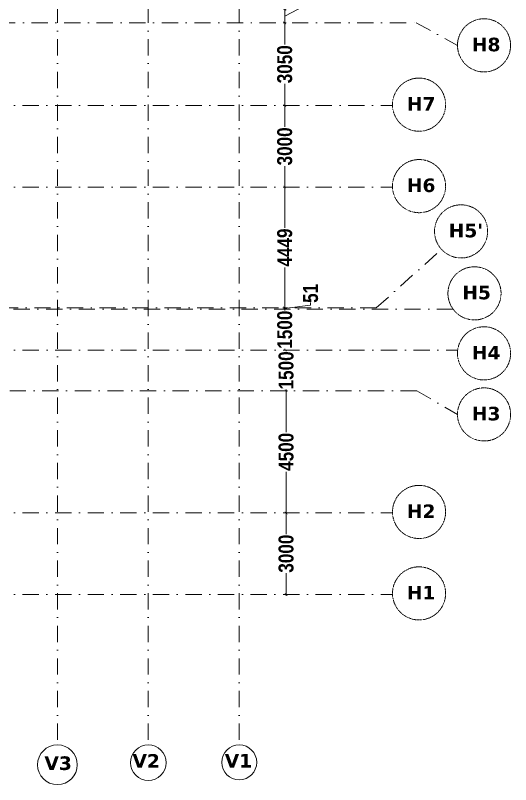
# Model space of a CAD drawing. Header units: millimetres. Extents: x -3092155 to 4513934, y -12317808 to 1850003.
# Drawn here: x -381232 to -362982, y -5585891 to -5557561 of the extents above; entities that cross this region are included whole.
import ezdxf

# ---------------------------------------------------------------- set-up
doc = ezdxf.new("R2010")
doc.units = ezdxf.units.MM
doc.header["$LTSCALE"] = 2
doc.header["$MEASUREMENT"] = 0
doc.header["$PDMODE"] = 34
doc.header["$PDSIZE"] = 500
doc.linetypes.add('DASHDOT', pattern=[1, 0.5, -0.25, 0, -0.25])
for name, color, linetype, lineweight in [('D DIM', 250, 'Continuous', 9), ('GRID', 251, 'DASHDOT', 5), ('ST TEXT', 251, 'DASHDOT', 5)]:
    doc.layers.add(name, color=color, linetype=linetype, lineweight=lineweight)
doc.styles.add('COLOUMNN DIM', font='ARIALNB.TTF', dxfattribs={"height": 550})
doc.styles.add('INNER DIM', font='ARIALNB.TTF', dxfattribs={"height": 250})
doc.styles.add('style2', font='verdana.ttf')
doc.dimstyles.new('external final', dxfattribs={"dimscale": 0, "dimtxt": 250, "dimasz": 100, "dimexe": 50, "dimexo": 50, "dimgap": 50, "dimtad": 0, "dimdec": 0, "dimzin": 0, "dimdsep": 46, "dimtxsty": 'INNER DIM', "dimblk": 'ARCHTICK', "dimcen": 100, "dimdle": 50, "dimclrd": 256, "dimclre": 256, "dimclrt": 256, "dimadec": 0, "dimazin": 0, "dimtfac": 1, "dimtdec": 0, "dimtix": 1, "dimtmove": 1, "dimatfit": 3, "dimfxl": 50, "dimfxlon": 1, "dimtolj": 1, "dimtzin": 0, "dimlwd": -1, "dimlwe": -1, "dimarcsym": 1})

# ---------------------------------------------------------------- blocks, each defined once
blk = doc.blocks.new('*D990')
at = {"layer": 'D DIM', "ltscale": 100, "transparency": 16777216}
for p, q in [((-371327, -5568361), (-370352, -5568235)), ((-370352, -5568235), (-370352, -5568135)), ((-371327, -5568335), (-371377, -5568335)), ((-371327, -5568386), (-371377, -5568386)), ((-371327, -5568386), (-371327, -5568335)), ((-371327, -5568386), (-371327, -5568335))]:
    blk.add_line(p, q, dxfattribs=at)
at = {"layer": 'Defpoints', "color": 0, "lineweight": 50, "ltscale": 100, "transparency": 16777216}
for p in [(-371327, -5568335), (-371305, -5568335), (-371305, -5568386)]:
    blk.add_point(p, dxfattribs=at)
at = {"layer": 'D DIM', "ltscale": 100, "transparency": 16777216, "insert": (-370352, -5567799), "char_height": 550, "attachment_point": 5, "rotation": 90, "style": 'COLOUMNN DIM'}
blk.add_mtext('\\A1;51', dxfattribs=at)
blk = doc.blocks.new('_ArchTick')
at = {"color": 0, "linetype": 'ByBlock', "const_width": 0.15}
blk.add_lwpolyline([(-0.5, -0.5), (0.5, 0.5)], dxfattribs=at)
blk = doc.blocks.new('*D1043')
at = {"layer": 'D DIM', "ltscale": 100, "transparency": 16777216}
for p, q in [((-371355, -5563886), (-371255, -5563886)), ((-371305, -5563836), (-371305, -5565380)), ((-371305, -5568385), (-371305, -5566841)), ((-371255, -5568335), (-371355, -5568335))]:
    blk.add_line(p, q, dxfattribs=at)
at = {"layer": 'Defpoints', "color": 0, "lineweight": 50, "ltscale": 100, "transparency": 16777216}
for p in [(-456692, -5563886), (-371305, -5563886), (-369360, -5568335)]:
    blk.add_point(p, dxfattribs=at)
at = {"layer": 'D DIM', "ltscale": 100, "transparency": 16777216, "xscale": 100, "yscale": 100, "zscale": 100}
for p, rotation in [((-371305, -5563886), 90), ((-371305, -5568335), 270)]:
    blk.add_blockref('_ArchTick', p, dxfattribs=dict(at, rotation=rotation))
at = {"layer": 'D DIM', "ltscale": 100, "transparency": 16777216, "insert": (-371305, -5566111), "char_height": 550, "attachment_point": 5, "rotation": 90, "style": 'COLOUMNN DIM'}
blk.add_mtext('\\A1;4449', dxfattribs=at)
blk = doc.blocks.new('*D1030')
at = {"layer": 'D DIM', "ltscale": 100, "transparency": 16777216}
for p, q in [((-371305, -5557586), (-370576, -5557207)), ((-370576, -5557207), (-370576, -5557107)), ((-371355, -5557336), (-371255, -5557336)), ((-371305, -5557286), (-371305, -5557886)), ((-371355, -5557836), (-371255, -5557836))]:
    blk.add_line(p, q, dxfattribs=at)
at = {"layer": 'Defpoints', "color": 0, "lineweight": 50, "ltscale": 100, "transparency": 16777216}
for p in [(-372355, -5557336), (-372224, -5557836), (-371305, -5557836)]:
    blk.add_point(p, dxfattribs=at)
at = {"layer": 'D DIM', "ltscale": 100, "transparency": 16777216, "xscale": 100, "yscale": 100, "zscale": 100}
for p, rotation in [((-371305, -5557336), 90), ((-371305, -5557836), 270)]:
    blk.add_blockref('_ArchTick', p, dxfattribs=dict(at, rotation=rotation))
at = {"layer": 'D DIM', "ltscale": 100, "transparency": 16777216, "insert": (-370576, -5556561), "char_height": 550, "attachment_point": 5, "rotation": 90, "style": 'COLOUMNN DIM'}
blk.add_mtext('\\A1;500', dxfattribs=at)
blk = doc.blocks.new('*D1031')
at = {"layer": 'D DIM', "ltscale": 100, "transparency": 16777216}
for p, q in [((-371305, -5557786), (-371305, -5558638)), ((-371355, -5557836), (-371255, -5557836)), ((-371305, -5560936), (-371305, -5560085)), ((-371355, -5560886), (-371255, -5560886))]:
    blk.add_line(p, q, dxfattribs=at)
at = {"layer": 'Defpoints', "color": 0, "lineweight": 50, "ltscale": 100, "transparency": 16777216}
for p in [(-372274, -5557836), (-371899, -5560886), (-371305, -5560886)]:
    blk.add_point(p, dxfattribs=at)
at = {"layer": 'D DIM', "ltscale": 100, "transparency": 16777216, "xscale": 100, "yscale": 100, "zscale": 100}
for p, rotation in [((-371305, -5557836), 90), ((-371305, -5560886), 270)]:
    blk.add_blockref('_ArchTick', p, dxfattribs=dict(at, rotation=rotation))
at = {"layer": 'D DIM', "ltscale": 100, "transparency": 16777216, "insert": (-371305, -5559361), "char_height": 550, "attachment_point": 5, "rotation": 90, "style": 'COLOUMNN DIM'}
blk.add_mtext('\\A1;3050', dxfattribs=at)
blk = doc.blocks.new('*D1032')
at = {"layer": 'D DIM', "ltscale": 100, "transparency": 16777216}
for p, q in [((-371355, -5560886), (-371255, -5560886)), ((-371305, -5560836), (-371305, -5561663)), ((-371305, -5563936), (-371305, -5563110)), ((-371355, -5563886), (-371255, -5563886))]:
    blk.add_line(p, q, dxfattribs=at)
at = {"layer": 'Defpoints', "color": 0, "lineweight": 50, "ltscale": 100, "transparency": 16777216}
for p in [(-371899, -5560886), (-372094, -5563886), (-371305, -5563886)]:
    blk.add_point(p, dxfattribs=at)
at = {"layer": 'D DIM', "ltscale": 100, "transparency": 16777216, "xscale": 100, "yscale": 100, "zscale": 100}
for p, rotation in [((-371305, -5560886), 90), ((-371305, -5563886), 270)]:
    blk.add_blockref('_ArchTick', p, dxfattribs=dict(at, rotation=rotation))
at = {"layer": 'D DIM', "ltscale": 100, "transparency": 16777216, "insert": (-371305, -5562386), "char_height": 550, "attachment_point": 5, "rotation": 90, "style": 'COLOUMNN DIM'}
blk.add_mtext('\\A1;3000', dxfattribs=at)
blk = doc.blocks.new('*D1033')
at = {"layer": 'D DIM', "ltscale": 100, "transparency": 16777216}
for p, q in [((-371355, -5568386), (-371255, -5568386)), ((-371305, -5568386), (-371305, -5568426)), ((-371355, -5569886), (-371255, -5569886)), ((-371305, -5569886), (-371305, -5569847))]:
    blk.add_line(p, q, dxfattribs=at)
at = {"layer": 'Defpoints', "color": 0, "lineweight": 50, "ltscale": 100, "transparency": 16777216}
for p in [(-371771, -5568386), (-372094, -5569886), (-371305, -5569886)]:
    blk.add_point(p, dxfattribs=at)
at = {"layer": 'D DIM', "ltscale": 100, "transparency": 16777216, "insert": (-371305, -5569136), "char_height": 550, "attachment_point": 5, "rotation": 90, "style": 'COLOUMNN DIM'}
blk.add_mtext('\\A1;1500', dxfattribs=at)
blk = doc.blocks.new('*D1049')
at = {"layer": 'D DIM', "ltscale": 100, "transparency": 16777216}
for p, q in [((-371305, -5569886), (-371205, -5569886)), ((-371255, -5569886), (-371255, -5569926)), ((-371305, -5571386), (-371205, -5571386)), ((-371255, -5571386), (-371255, -5571347))]:
    blk.add_line(p, q, dxfattribs=at)
at = {"layer": 'Defpoints', "color": 0, "lineweight": 50, "ltscale": 100, "transparency": 16777216}
for p in [(-372069, -5569886), (-372984, -5571386), (-371255, -5571386)]:
    blk.add_point(p, dxfattribs=at)
at = {"layer": 'D DIM', "ltscale": 100, "transparency": 16777216, "insert": (-371255, -5570636), "char_height": 550, "attachment_point": 5, "rotation": 90, "style": 'COLOUMNN DIM'}
blk.add_mtext('\\A1;1500', dxfattribs=at)
blk = doc.blocks.new('*D1034')
at = {"layer": 'D DIM', "ltscale": 100, "transparency": 16777216}
for p, q in [((-371305, -5571386), (-371205, -5571386)), ((-371255, -5571336), (-371255, -5572907)), ((-371255, -5575936), (-371255, -5574366)), ((-371305, -5575886), (-371205, -5575886))]:
    blk.add_line(p, q, dxfattribs=at)
at = {"layer": 'Defpoints', "color": 0, "lineweight": 50, "ltscale": 100, "transparency": 16777216}
for p in [(-372069, -5571386), (-372069, -5575886), (-371255, -5575886)]:
    blk.add_point(p, dxfattribs=at)
at = {"layer": 'D DIM', "ltscale": 100, "transparency": 16777216, "xscale": 100, "yscale": 100, "zscale": 100}
for p, rotation in [((-371255, -5571386), 90), ((-371255, -5575886), 270)]:
    blk.add_blockref('_ArchTick', p, dxfattribs=dict(at, rotation=rotation))
at = {"layer": 'D DIM', "ltscale": 100, "transparency": 16777216, "insert": (-371255, -5573636), "char_height": 550, "attachment_point": 5, "rotation": 90, "style": 'COLOUMNN DIM'}
blk.add_mtext('\\A1;4500', dxfattribs=at)
blk = doc.blocks.new('*D1035')
at = {"layer": 'D DIM', "ltscale": 100, "transparency": 16777216}
for p, q in [((-371305, -5575886), (-371205, -5575886)), ((-371255, -5575836), (-371255, -5576663)), ((-371255, -5578936), (-371255, -5578110)), ((-371305, -5578886), (-371205, -5578886))]:
    blk.add_line(p, q, dxfattribs=at)
at = {"layer": 'Defpoints', "color": 0, "lineweight": 50, "ltscale": 100, "transparency": 16777216}
for p in [(-372019, -5575886), (-371676, -5578886), (-371255, -5578886)]:
    blk.add_point(p, dxfattribs=at)
at = {"layer": 'D DIM', "ltscale": 100, "transparency": 16777216, "xscale": 100, "yscale": 100, "zscale": 100}
for p, rotation in [((-371255, -5575886), 90), ((-371255, -5578886), 270)]:
    blk.add_blockref('_ArchTick', p, dxfattribs=dict(at, rotation=rotation))
at = {"layer": 'D DIM', "ltscale": 100, "transparency": 16777216, "insert": (-371255, -5577386), "char_height": 550, "attachment_point": 5, "rotation": 90, "style": 'COLOUMNN DIM'}
blk.add_mtext('\\A1;3000', dxfattribs=at)

msp = doc.modelspace()

# ---------------------------------------------------------------- linework, layer by layer
at = {"layer": 'GRID', "color": 5, "ltscale": 600}
for p, q in [((-379683.9, -5499634.4), (-379683.9, -5584428.2)), ((-376333.9, -5499634.4), (-376333.9, -5584428.2)), ((-372983.9, -5499634.4), (-372983.9, -5584428.2))]:
    msp.add_line(p, q, dxfattribs=at)
at = {"layer": 'GRID', "color": 6, "ltscale": 600}
for p, q in [((-461044.1, -5557836.2), (-366464.8, -5557836.2)), ((-366464.5, -5557836.2), (-364939.9, -5558664.6)), ((-460173.8, -5560886.2), (-367334.4, -5560886.2)), ((-460173.8, -5563886.2), (-367334.4, -5563886.2)), ((-367931.8, -5568335.5), (-365528.4, -5566178.1)), ((-365097, -5568386.2), (-461068.2, -5568386.2)), ((-367931.8, -5568335.5), (-458428.7, -5568335.5)), ((-462569.7, -5569886.2), (-364939.2, -5569886.2)), ((-366440.7, -5571386.2), (-461068.2, -5571386.2)), ((-366440.5, -5571386.2), (-364939, -5572257.9)), ((-460173.8, -5575886.2), (-367334.4, -5575886.2)), ((-460173.8, -5578886.2), (-367334.4, -5578886.2))]:
    msp.add_line(p, q, dxfattribs=at)
at = {"layer": 'ST TEXT', "ltscale": 0.1}
for centre in [(-363961.5, -5558664.6), (-366356.5, -5560849.3), (-366356.5, -5563849.3), (-364807.2, -5565517.1), (-364313.9, -5567799.6), (-363961.5, -5570008.7), (-363960.6, -5572257.9), (-366356.5, -5575849.3), (-366356.5, -5578849.3)]:
    msp.add_circle(centre, 978.4, dxfattribs=at)
at = {"layer": 'ST TEXT', "linetype": 'ByBlock', "ltscale": 1200}
for centre, radius in [((-379683.9, -5585159.8), 731.7), ((-376333.9, -5585084.2), 656), ((-372983.9, -5585073.2), 645)]:
    msp.add_circle(centre, radius, dxfattribs=at)

# ---------------------------------------------------------------- texts
at = {"layer": 'ST TEXT', "ltscale": 0.1, "char_height": 450, "attachment_point": 5, "style": 'style2'}
for s, insert in [('{\\fVerdana|b1|i0|c0|p34;\\H1.1111x;H8}', (-363883.7, -5558638.5)), ('{\\fVerdana|b1|i0|c0|p34;\\H1.1111x;H7}', (-366278.7, -5560823.1)), ('{\\fVerdana|b1|i0|c0|p34;\\H1.1111x;H6}', (-366278.7, -5563823.1)), ("{\\fVerdana|b1|i0|c0|p34;\\H1.111x;H5'}", (-364632.7, -5565490.9)), ('{\\fVerdana|b1|i0|c0|p34;\\H1.1111x;H5}', (-364236.2, -5567773.4)), ('{\\fVerdana|b1|i0|c0|p34;\\H1.1111x;H4}', (-363883.7, -5569982.5)), ('{\\fVerdana|b1|i0|c0|p34;\\H1.1111x;H3}', (-363882.9, -5572231.7)), ('{\\fVerdana|b1|i0|c0|p34;\\H1.1111x;H2}', (-366278.7, -5575823.1)), ('{\\fVerdana|b1|i0|c0|p34;\\H1.1111x;H1}', (-366278.7, -5578823.1)), ('{\\fVerdana|b1|i0|c0|p34;\\H1.1111x;V3}', (-379656.2, -5585106.7)), ('{\\fVerdana|b1|i0|c0|p34;\\H1.1111x;V2}', (-376411.6, -5585019.2)), ('{\\fVerdana|b1|i0|c0|p34;\\H1.1111x;V1}', (-373011, -5585012.1))]:
    msp.add_mtext(s, dxfattribs=dict(at, insert=insert))

# ---------------------------------------------------------------- dimensions: what is measured, and where the dimension line sits
at = {"layer": 'D DIM', "ltscale": 100}
for base, p1, p2, picture, middle in [((-371304.6, -5557836.2), (-372355.4, -5557336.2), (-372224.4, -5557836.2), '*D1030', (-370575.9, -5557056.7)), ((-371326.5, -5568335.5), (-371304.6, -5568386.2), (-371304.6, -5568335.5), '*D990', (-370352.3, -5568084.6))]:
    dim = msp.add_linear_dim(base=base, p1=p1, p2=p2, angle=90, dimstyle='external final', override={"dimscale": 1, "dimtxsty": 'COLOUMNN DIM'}, dxfattribs=at)
    dim.commit()
    dim.dimension.update_dxf_attribs({"geometry": picture, "text_midpoint": middle, "dimtype": 160})
for base, p1, p2, picture, middle in [((-371304.6, -5560886.2), (-372274.4, -5557836.2), (-371898.9, -5560886.2), '*D1031', (-371304.6, -5559361.2)), ((-371304.6, -5563886.2), (-371898.9, -5560886.2), (-372094.3, -5563886.2), '*D1032', (-371304.6, -5562386.2)), ((-371304.6, -5563886.2), (-369359.9, -5568335.5), (-456692.5, -5563886.2), '*D1043', (-371304.6, -5566110.8)), ((-371304.6, -5569886.2), (-371771.4, -5568386.2), (-372094.3, -5569886.2), '*D1033', (-371304.6, -5569136.2)), ((-371254.6, -5571386.2), (-372069.3, -5569886.2), (-372983.9, -5571386.2), '*D1049', (-371254.6, -5570636.2)), ((-371254.6, -5575886.2), (-372069.3, -5571386.2), (-372069.3, -5575886.2), '*D1034', (-371254.6, -5573636.2)), ((-371254.6, -5578886.2), (-372019.3, -5575886.2), (-371675.9, -5578886.2), '*D1035', (-371254.6, -5577386.2))]:
    dim = msp.add_linear_dim(base=base, p1=p1, p2=p2, angle=90, dimstyle='external final', override={"dimscale": 1, "dimtxsty": 'COLOUMNN DIM'}, dxfattribs=at)
    dim.commit()
    dim.dimension.update_dxf_attribs({"geometry": picture, "text_midpoint": middle})

doc.saveas('drawing.dxf')
